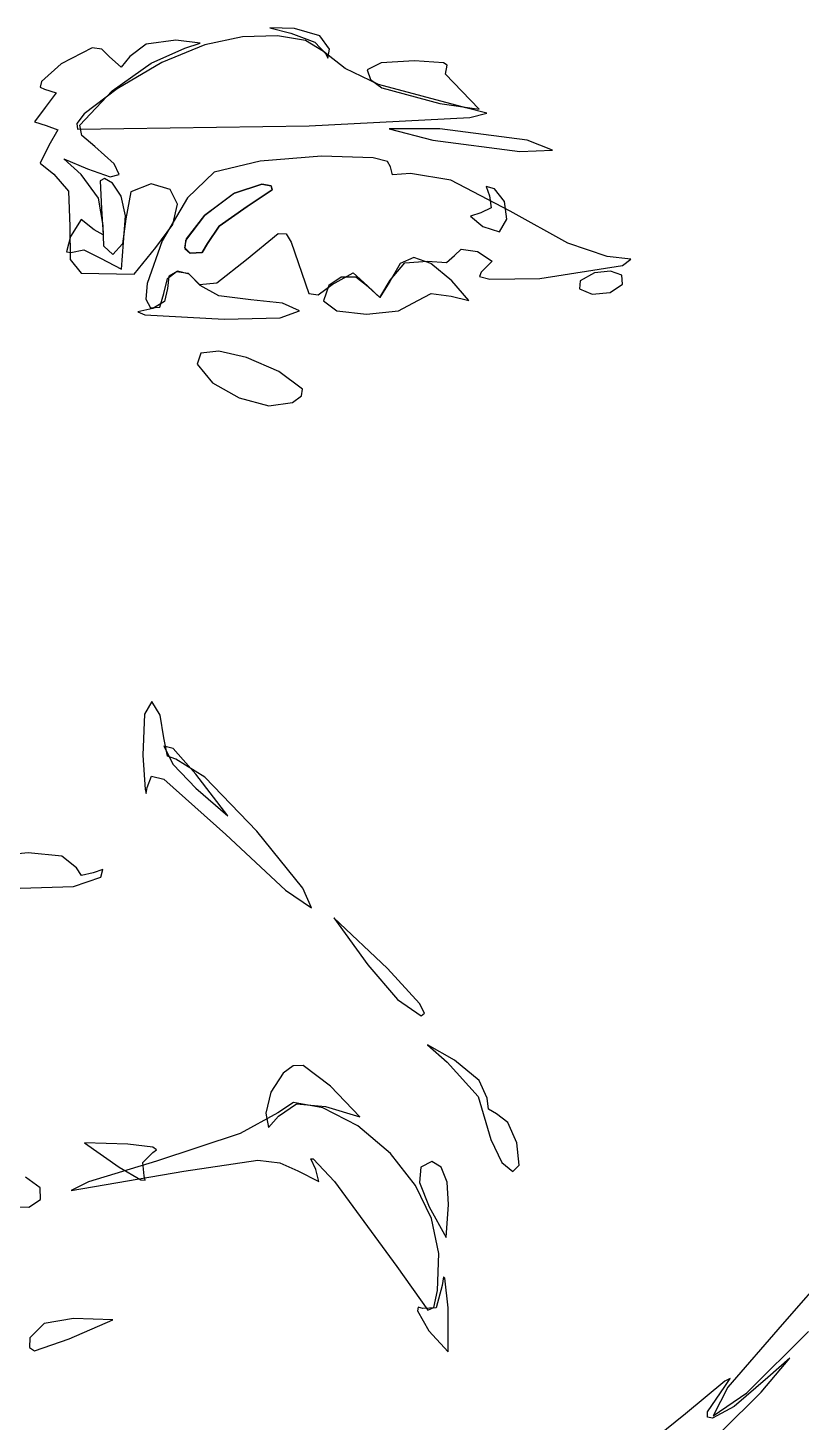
# Model space of a CAD drawing. Extents: x 68 to 142, y 0 to 108.
# Drawn here: x 94.78 to 113.54, y 36.62 to 70.46 of the extents above; entities that cross this region are included whole.
import ezdxf

# ---------------------------------------------------------------- set-up
doc = ezdxf.new("R2010")
doc.units = 0

msp = doc.modelspace()

# ---------------------------------------------------------------- linework, layer by layer
at = {"layer": 'Layer 1'}
for p, q in [((101.247286, 70.437109), (100.649415, 70.45607)), ((100.649415, 70.45607), (101.159091, 70.32422)), ((101.859797, 70.266673), (101.247286, 70.437109)), ((97.649259, 70.059195), (97.246431, 69.761892)), ((98.366148, 70.154886), (97.649259, 70.059195)), ((99.06994, 70.048347), (98.027641, 69.612297)), ((98.952201, 70.086491), (98.366148, 70.154886)), ((98.585223, 69.963328), (98.952201, 70.086491)), ((99.986424, 70.235788), (99.06994, 70.048347)), ((100.82995, 70.267025), (99.986424, 70.235788)), ((101.514196, 70.14712), (100.82995, 70.267025)), ((101.159091, 70.32422), (101.735354, 70.107349)), ((101.952842, 69.88113), (101.514196, 70.14712)), ((101.735354, 70.107349), (102.005759, 69.825392)), ((102.093953, 69.93828), (101.859797, 70.266673)), ((96.332956, 69.972191), (95.585552, 69.58268)), ((96.568661, 69.937437), (96.332956, 69.972191)), ((96.758892, 69.7566), (96.568661, 69.937437)), ((97.04129, 69.498896), (96.758892, 69.7566)), ((97.246431, 69.761892), (97.04129, 69.498896)), ((97.769424, 69.598908), (98.585223, 69.963328)), ((102.475962, 69.469874), (101.952842, 69.88113)), ((102.005759, 69.825392), (102.05356, 69.723218)), ((102.05356, 69.723218), (102.093953, 69.93828)), ((95.585552, 69.58268), (95.10961, 69.151497)), ((96.821333, 68.924397), (97.769424, 69.598908)), ((98.027641, 69.612297), (96.940528, 68.977446)), ((103.285593, 69.081868), (102.475962, 69.469874)), ((103.348035, 69.610285), (103.011176, 69.441216)), ((103.011176, 69.441216), (103.089686, 69.199971)), ((104.157704, 69.658175), (103.348035, 69.610285)), ((104.863878, 69.609932), (104.157704, 69.658175)), ((104.951455, 69.547402), (104.863878, 69.609932)), ((104.909563, 69.333972), (104.951455, 69.547402)), ((95.10961, 69.151497), (95.069664, 69.019713)), ((103.089686, 69.199971), (103.367526, 69.002713)), ((105.400189, 68.519407), (103.285593, 69.081868)), ((105.304233, 68.922633), (104.909563, 69.333972)), ((95.069664, 69.019713), (95.179504, 68.97061)), ((95.179504, 68.97061), (95.458199, 68.880387)), ((95.458199, 68.880387), (95.197143, 68.527169)), ((96.03283, 68.097), (96.821333, 68.924397)), ((96.940528, 68.977446), (96.14492, 68.36634)), ((103.367526, 69.002713), (104.775066, 68.622419)), ((105.728228, 68.48704), (105.304233, 68.922633)), ((95.197143, 68.527169), (94.937587, 68.174391)), ((96.14492, 68.36634), (95.96153, 68.139239)), ((104.775066, 68.622419), (105.728228, 68.48704)), ((105.909335, 68.388946), (105.400189, 68.519407)), ((105.504346, 68.279254), (105.909335, 68.388946)), ((94.937587, 68.174391), (95.222543, 68.086196)), ((95.222543, 68.086196), (95.503707, 67.982347)), ((95.96153, 68.139239), (95.977135, 68.001529)), ((95.977135, 68.001529), (101.600064, 68.081963)), ((96.086171, 67.848021), (96.03283, 68.097)), ((101.600064, 68.081963), (105.504346, 68.279254)), ((95.503707, 67.982347), (95.284279, 67.598304)), ((96.396588, 67.577843), (96.086171, 67.848021)), ((104.775066, 68.00929), (103.540343, 68.002588)), ((103.540343, 68.002588), (104.598677, 67.733418)), ((104.598677, 67.733418), (106.715345, 67.457546)), ((106.891734, 67.733418), (104.775066, 68.00929)), ((107.509581, 67.49031), (106.891734, 67.733418)), ((95.284279, 67.598304), (95.075523, 67.170869)), ((96.872464, 67.157602), (96.396588, 67.577843)), ((101.900675, 67.340291), (100.415904, 67.219228)), ((103.152414, 67.29976), (101.900675, 67.340291)), ((106.715345, 67.457546), (107.509581, 67.49031)), ((95.075523, 67.170869), (95.402813, 66.909329)), ((96.070974, 66.900509), (95.645789, 67.281906)), ((95.645789, 67.281906), (96.220199, 67.034918)), ((96.220199, 67.034918), (96.768262, 66.837026)), ((96.991019, 66.894291), (96.872464, 67.157602)), ((100.415904, 67.219228), (99.296424, 66.954131)), ((103.503921, 67.213409), (103.152414, 67.29976)), ((103.572799, 67.080073), (103.503921, 67.213409)), ((103.623775, 66.890455), (103.572799, 67.080073)), ((95.402813, 66.909329), (95.762382, 66.491066)), ((96.492324, 66.322526), (96.070974, 66.900509)), ((96.636285, 66.798837), (96.532188, 66.742773)), ((96.532188, 66.742773), (96.56063, 66.060898)), ((96.82733, 66.683551), (96.636285, 66.798837)), ((96.768262, 66.837026), (96.991019, 66.894291)), ((97.034946, 66.37299), (96.82733, 66.683551)), ((97.767837, 66.675084), (97.271698, 66.477484)), ((98.226194, 66.537214), (97.767837, 66.675084)), ((99.296424, 66.954131), (98.647489, 66.330056)), ((104.064218, 66.924145), (103.623775, 66.890455)), ((105.0389, 66.760589), (104.064218, 66.924145)), ((106.476867, 66.009392), (105.0389, 66.760589)), ((95.762382, 66.491066), (95.790163, 65.633331)), ((97.143111, 65.894254), (97.034946, 66.37299)), ((97.271698, 66.477484), (97.150475, 65.820303)), ((98.647489, 66.330056), (98.037712, 65.285227)), ((98.402308, 66.178284), (98.226194, 66.537214)), ((99.790974, 66.444279), (99.064649, 65.903206)), ((99.06822, 65.907307), (99.769196, 66.435564)), ((99.769196, 66.435564), (100.453536, 66.660973)), ((100.453536, 66.660973), (99.790974, 66.444279)), ((100.701671, 66.527667), (100.100758, 66.120517)), ((100.100758, 66.120517), (100.701671, 66.527667)), ((100.453536, 66.660973), (100.681436, 66.624995)), ((100.681436, 66.624995), (100.453536, 66.660973)), ((100.681436, 66.624995), (100.701671, 66.527667)), ((100.701671, 66.527667), (100.681436, 66.624995)), ((106.1001, 66.551964), (105.899414, 66.605763)), ((105.899414, 66.605763), (105.976275, 66.376987)), ((105.976275, 66.376987), (106.020902, 66.086077)), ((106.343826, 66.239624), (106.1001, 66.551964)), ((96.600141, 65.662258), (96.492324, 66.322526)), ((96.56063, 66.060898), (96.599392, 65.434231)), ((98.290025, 65.680316), (98.402308, 66.178284)), ((100.100758, 66.120517), (99.415663, 65.639813)), ((99.415663, 65.639813), (100.100758, 66.120517)), ((106.020902, 66.086077), (105.766019, 65.964236)), ((106.402078, 65.815364), (106.343826, 66.239624)), ((107.875014, 65.233809), (106.476867, 66.009392)), ((96.071327, 65.806545), (95.809566, 65.392383)), ((96.384947, 65.558189), (96.071327, 65.806545)), ((96.622278, 65.157698), (96.600141, 65.662258)), ((97.043231, 64.603572), (97.143111, 65.894254)), ((97.150475, 65.820303), (97.074981, 65.213304)), ((97.883195, 65.12533), (98.290025, 65.680316)), ((99.064649, 65.903206), (98.60079, 65.295193)), ((98.624486, 65.338634), (99.06822, 65.907307)), ((105.766019, 65.964236), (105.518016, 65.888786)), ((105.518016, 65.888786), (105.816114, 65.634742)), ((106.223131, 65.509417), (106.402078, 65.815364)), ((95.809566, 65.392383), (95.71092, 65.016807)), ((95.790163, 65.633331), (95.805112, 64.837948)), ((96.599392, 65.434231), (96.384947, 65.558189)), ((98.584671, 65.121153), (98.624486, 65.338634)), ((99.415663, 65.639813), (99.130618, 65.223403)), ((99.130618, 65.223403), (99.415663, 65.639813)), ((100.081355, 64.8357), (100.849308, 65.462807)), ((100.849308, 65.462807), (101.0472, 65.457157)), ((101.0472, 65.457157), (101.160855, 65.254094)), ((105.816114, 65.634742), (106.223131, 65.509417)), ((95.71092, 65.016807), (95.816269, 65.00715)), ((95.816269, 65.00715), (96.13249, 65.068753)), ((96.13249, 65.068753), (96.540522, 64.86498)), ((96.837561, 64.954233), (96.622278, 65.157698)), ((97.074981, 65.213304), (96.837561, 64.954233)), ((97.351206, 64.479041), (97.883195, 65.12533)), ((98.037712, 65.285227), (97.670029, 64.251113)), ((98.60079, 65.295193), (98.583288, 65.10251)), ((98.583288, 65.10251), (98.711871, 64.99198)), ((98.711871, 64.99198), (98.584671, 65.121153)), ((99.007631, 65.002255), (98.711871, 64.99198)), ((98.711871, 64.99198), (99.007631, 65.002255)), ((99.130618, 65.223403), (99.007631, 65.002255)), ((99.007631, 65.002255), (99.130618, 65.223403)), ((101.160855, 65.254094), (101.596801, 64.005745)), ((105.127844, 64.933066), (105.292018, 65.088112)), ((105.292018, 65.088112), (105.686644, 65.027258)), ((105.686644, 65.027258), (106.039907, 64.797996)), ((108.833424, 64.911194), (107.875014, 65.233809)), ((95.805112, 64.837948), (96.069563, 64.504794)), ((96.540522, 64.86498), (97.043231, 64.603572)), ((99.359527, 64.270726), (100.081355, 64.8357)), ((103.812605, 64.735913), (103.55904, 64.30371)), ((103.569976, 64.332285), (103.922181, 64.756457)), ((104.139757, 64.881605), (103.812605, 64.735913)), ((103.922181, 64.756457), (104.470971, 64.796188)), ((104.552965, 64.740819), (104.139757, 64.881605)), ((104.470971, 64.796188), (104.934874, 64.765541)), ((105.064697, 64.313588), (104.552965, 64.740819)), ((104.934874, 64.765541), (105.127844, 64.933066)), ((106.039907, 64.797996), (105.776956, 64.523491)), ((107.195829, 64.374619), (109.202474, 64.69278)), ((109.411335, 64.846057), (108.833424, 64.911194)), ((109.202474, 64.69278), (109.411335, 64.846057)), ((96.069563, 64.504794), (97.351206, 64.479041)), ((98.072284, 64.008435), (98.16249, 64.371047)), ((98.196545, 64.430765), (98.160478, 64.133319)), ((98.16249, 64.371047), (98.385154, 64.540777)), ((98.402705, 64.547568), (98.196545, 64.430765)), ((98.385154, 64.540777), (98.668341, 64.49937)), ((98.686189, 64.475326), (98.402705, 64.547568)), ((98.668341, 64.49937), (98.940118, 64.228569)), ((98.954229, 64.205638), (98.686189, 64.475326)), ((102.378336, 64.407074), (102.07869, 64.202342)), ((102.160275, 64.231391), (102.665409, 64.507175)), ((102.734934, 64.4094), (102.378336, 64.407074)), ((102.665409, 64.507175), (103.018937, 64.192938)), ((103.031637, 64.172477), (102.734934, 64.4094)), ((103.55904, 64.30371), (103.313727, 63.91345)), ((103.313904, 63.914155), (103.569976, 64.332285)), ((105.478638, 63.839058), (105.064697, 64.313588)), ((105.776956, 64.523491), (105.736717, 64.420011)), ((105.736717, 64.420011), (105.986594, 64.357906)), ((105.986594, 64.357906), (107.195829, 64.374619)), ((108.17761, 64.315705), (108.163499, 64.121015)), ((108.523057, 64.508448), (108.17761, 64.315705)), ((108.912887, 64.551669), (108.523057, 64.508448)), ((109.191725, 64.45724), (108.912887, 64.551669)), ((109.204194, 64.237035), (109.191725, 64.45724)), ((97.670029, 64.251113), (97.64039, 63.872909)), ((97.976769, 63.679029), (98.072284, 64.008435)), ((98.160478, 64.133319), (98.093362, 63.815642)), ((98.940118, 64.228569), (99.359527, 64.270726)), ((99.406887, 63.956489), (98.954229, 64.205638)), ((100.188952, 63.85286), (99.406887, 63.956489)), ((101.596801, 64.005745), (101.817882, 63.980075)), ((101.817882, 63.980075), (102.160275, 64.231391)), ((102.07869, 64.202342), (101.952842, 63.832046)), ((103.018937, 64.192938), (103.313904, 63.914155)), ((103.313727, 63.91345), (103.031637, 64.172477)), ((104.236374, 63.837338), (104.561635, 64.008259)), ((104.561635, 64.008259), (105.050938, 63.945288)), ((108.163499, 64.121015), (108.470063, 63.994324)), ((108.470063, 63.994324), (108.906581, 64.03313)), ((108.906581, 64.03313), (109.204194, 64.237035)), ((97.8077, 63.648249), (97.443617, 63.566922)), ((97.64039, 63.872909), (97.747375, 63.659185)), ((97.747375, 63.659185), (97.976769, 63.679029)), ((98.093362, 63.815642), (97.8077, 63.648249)), ((100.955098, 63.775072), (100.188952, 63.85286)), ((101.369347, 63.588276), (100.955098, 63.775072)), ((101.952842, 63.832046), (102.271693, 63.587703)), ((103.765719, 63.591143), (104.236374, 63.837338)), ((105.050938, 63.945288), (105.478638, 63.839058)), ((97.443617, 63.566922), (97.613099, 63.495319)), ((97.613099, 63.495319), (99.538077, 63.383665)), ((99.538077, 63.383665), (100.898874, 63.418899)), ((100.898874, 63.418899), (101.369347, 63.588276)), ((102.271693, 63.587703), (102.993405, 63.507667)), ((102.993405, 63.507667), (103.765719, 63.591143)), ((99.408254, 62.610817), (98.972441, 62.560039)), ((100.076636, 62.458262), (99.408254, 62.610817)), ((98.972441, 62.560039), (98.884026, 62.295345)), ((98.884026, 62.295345), (99.253037, 61.841171)), ((100.862758, 62.112959), (100.076636, 62.458262)), ((101.443034, 61.685171), (100.862758, 62.112959)), ((99.253037, 61.841171), (99.906245, 61.475798)), ((101.416548, 61.525236), (101.443034, 61.685171)), ((99.906245, 61.475798), (100.626457, 61.286836)), ((100.626457, 61.286836), (101.196486, 61.361895)), ((101.196486, 61.361895), (101.416548, 61.525236)), ((97.785828, 54.110543), (97.601987, 53.801068)), ((97.988191, 53.778226), (97.785828, 54.110543)), ((97.601987, 53.801068), (97.561814, 52.808439)), ((98.072284, 53.227892), (97.988191, 53.778226)), ((98.159552, 52.783524), (98.072284, 53.227892)), ((97.561814, 52.808439), (97.619714, 51.967549)), ((98.072284, 53.019048), (98.300267, 52.577502)), ((98.300267, 52.964279), (98.072284, 53.019048)), ((98.848396, 52.347006), (98.300267, 52.964279)), ((98.369323, 52.706134), (98.159552, 52.783524)), ((98.300267, 52.577502), (98.848396, 52.001283)), ((99.068044, 52.269835), (98.369323, 52.706134)), ((97.671528, 52.022803), (97.773817, 52.291531)), ((97.773817, 52.291531), (98.07418, 52.221328)), ((98.07418, 52.221328), (99.582527, 50.876274)), ((99.624507, 51.329241), (98.848396, 52.347006)), ((100.330063, 50.963057), (99.068044, 52.269835)), ((97.619714, 51.967549), (97.648184, 51.870276)), ((97.648184, 51.870276), (97.671528, 52.022803)), ((98.848396, 52.001283), (99.624507, 51.329241)), ((99.582527, 50.876274), (101.023603, 49.53138)), ((101.445657, 49.580427), (100.330063, 50.963057)), ((94.783732, 50.437859), (93.87336, 50.340603)), ((95.601036, 50.34951), (94.783732, 50.437859)), ((95.955616, 50.073704), (95.601036, 50.34951)), ((95.881268, 49.61818), (96.548283, 49.844398)), ((96.07534, 49.883821), (95.955616, 50.073704)), ((96.363075, 49.951643), (96.07534, 49.883821)), ((96.590616, 50.029122), (96.363075, 49.951643)), ((96.548283, 49.844398), (96.590616, 50.029122)), ((94.589307, 49.578757), (95.881268, 49.61818)), ((101.023603, 49.53138), (101.660742, 49.101316)), ((101.660742, 49.101316), (101.445657, 49.580427)), ((103.499068, 47.625072), (102.202256, 48.859795)), ((102.202256, 48.859795), (103.02564, 47.713619)), ((103.02564, 47.713619), (103.746277, 46.878109)), ((104.275885, 46.779066), (103.499068, 47.625072)), ((103.746277, 46.878109), (104.322452, 46.478896)), ((104.403944, 46.54195), (104.275885, 46.779066)), ((104.322452, 46.478896), (104.403944, 46.54195)), ((105.127844, 45.399043), (104.476484, 45.775369)), ((104.476484, 45.775369), (104.951455, 45.355298)), ((104.951455, 45.355298), (105.704636, 44.523095)), ((105.724877, 44.906124), (105.127844, 45.399043)), ((100.968944, 45.088951), (100.668818, 44.626547)), ((101.210002, 45.262363), (100.968944, 45.088951)), ((101.456483, 45.273983), (101.210002, 45.262363)), ((102.115473, 44.77004), (101.456483, 45.273983)), ((102.834787, 44.023561), (102.115473, 44.77004)), ((105.921594, 44.478292), (105.724877, 44.906124)), ((100.668818, 44.626547), (100.547022, 44.114931)), ((101.223788, 44.370519), (100.844061, 44.122692)), ((100.855702, 44.046845), (101.294426, 44.340973)), ((101.931896, 44.244224), (101.223788, 44.370519)), ((101.294426, 44.340973), (101.996939, 44.274739)), ((105.704636, 44.523095), (106.010142, 43.479931)), ((105.950963, 44.209211), (105.921594, 44.478292)), ((100.844061, 44.122692), (99.925339, 43.619013)), ((100.547022, 44.114931), (100.611271, 43.770531)), ((100.611271, 43.770531), (100.855702, 44.046845)), ((102.77977, 43.811542), (101.931896, 44.244224)), ((101.996939, 44.274739), (102.834787, 44.023561)), ((106.144903, 44.097292), (105.950963, 44.209211)), ((106.419276, 43.890035), (106.144903, 44.097292)), ((103.578796, 43.140205), (102.77977, 43.811542)), ((106.641262, 43.391736), (106.419276, 43.890035)), ((97.199864, 43.363867), (96.151408, 43.391736)), ((96.151408, 43.391736), (96.993842, 42.801538)), ((97.810435, 43.291768), (97.199864, 43.363867)), ((99.925339, 43.619013), (97.895895, 42.947588)), ((106.010142, 43.479931), (106.279361, 42.915188)), ((106.6949, 42.857134), (106.641262, 43.391736)), ((97.562211, 42.918528), (97.805584, 43.157491)), ((97.805584, 43.157491), (97.894892, 43.228979)), ((97.894892, 43.228979), (97.810435, 43.291768)), ((98.557001, 42.705583), (100.352376, 42.975502)), ((100.352376, 42.975502), (100.892413, 42.912305)), ((101.64023, 43.004856), (101.701874, 43.010466)), ((101.761636, 42.748269), (101.64023, 43.004856)), ((101.701874, 43.010466), (102.218043, 42.45586)), ((104.184538, 42.360825), (103.578796, 43.140205)), ((95.827734, 42.234845), (98.557001, 42.705583)), ((97.895895, 42.947588), (96.246889, 42.448854)), ((96.993842, 42.801538), (97.519349, 42.497532)), ((97.599561, 42.595163), (97.562211, 42.918528)), ((100.892413, 42.912305), (101.328072, 42.717577)), ((101.328072, 42.717577), (101.839336, 42.45683)), ((101.839336, 42.45683), (101.761636, 42.748269)), ((104.307635, 42.806477), (104.279413, 42.436545)), ((104.580829, 42.94131), (104.307635, 42.806477)), ((104.806728, 42.804846), (104.580829, 42.94131)), ((104.951268, 42.44289), (104.806728, 42.804846)), ((106.279361, 42.915188), (106.54094, 42.702937)), ((106.54094, 42.702937), (106.6949, 42.857134)), ((95.076692, 42.300087), (94.713837, 42.561297)), ((95.081961, 42.020752), (95.076692, 42.300087)), ((96.246889, 42.448854), (95.827734, 42.234845)), ((97.519349, 42.497532), (97.625022, 42.492769)), ((97.625022, 42.492769), (97.599561, 42.595163)), ((102.218043, 42.45586), (103.728021, 40.393123)), ((104.57213, 41.557599), (104.184538, 42.360825)), ((104.279413, 42.436545), (104.511541, 41.846216)), ((104.980383, 41.901249), (104.951268, 42.44289)), ((94.794602, 41.831245), (95.081961, 42.020752)), ((94.279568, 41.839513), (94.794602, 41.831245)), ((104.511541, 41.846216), (104.928524, 41.098679)), ((104.928524, 41.098679), (104.980383, 41.901249)), ((115.547495, 41.804235), (113.077343, 38.989772)), ((104.747395, 40.713561), (104.57213, 41.557599)), ((104.716152, 39.811745), (104.747395, 40.713561)), ((103.728021, 40.393123), (104.481246, 39.331305)), ((104.832216, 39.931337), (104.682991, 39.393306)), ((104.861271, 40.140925), (104.832216, 39.931337)), ((104.8977, 40.109445), (104.861271, 40.140925)), ((104.974033, 39.394056), (104.8977, 40.109445)), ((104.62858, 39.399298), (104.716152, 39.811745)), ((104.24446, 39.409286), (104.232273, 39.320193)), ((104.232273, 39.320193), (104.503074, 38.835255)), ((104.361257, 39.372536), (104.24446, 39.409286)), ((104.682991, 39.393306), (104.361257, 39.372536)), ((104.481246, 39.331305), (104.62858, 39.399298)), ((104.973636, 38.326858), (104.974033, 39.394056)), ((95.169759, 39.01063), (94.82461, 38.666275)), ((95.882944, 39.129825), (95.169759, 39.01063)), ((95.779227, 38.637347), (96.837561, 39.10125)), ((96.837561, 39.10125), (95.882944, 39.129825)), ((113.077343, 38.989772), (111.761967, 37.468329)), ((94.82461, 38.666275), (94.811199, 38.431269)), ((94.934015, 38.349127), (95.779227, 38.637347)), ((104.503074, 38.835255), (104.973636, 38.326858)), ((112.219872, 37.326644), (113.721163, 38.81303)), ((94.811199, 38.431269), (94.934015, 38.349127)), ((112.57146, 37.345121), (113.264051, 38.169343)), ((113.264051, 38.169343), (112.734796, 37.697899)), ((111.685281, 37.611248), (110.735603, 36.814896)), ((111.820561, 37.672593), (111.685281, 37.611248)), ((111.687751, 37.480235), (111.820561, 37.672593)), ((112.734796, 37.697899), (111.918236, 37.000314)), ((111.270822, 36.865751), (111.687751, 37.480235)), ((111.761967, 37.468329), (111.405176, 36.771857)), ((111.405176, 36.771857), (112.219872, 37.326644)), ((111.597175, 36.383404), (112.57146, 37.345121)), ((111.918236, 37.000314), (111.388948, 36.714354)), ((110.735603, 36.814896), (109.352184, 35.710965)), ((111.270747, 36.733775), (111.270822, 36.865751)), ((111.388948, 36.714354), (111.270747, 36.733775))]:
    msp.add_line(p, q, dxfattribs=at)

doc.saveas('drawing.dxf')
